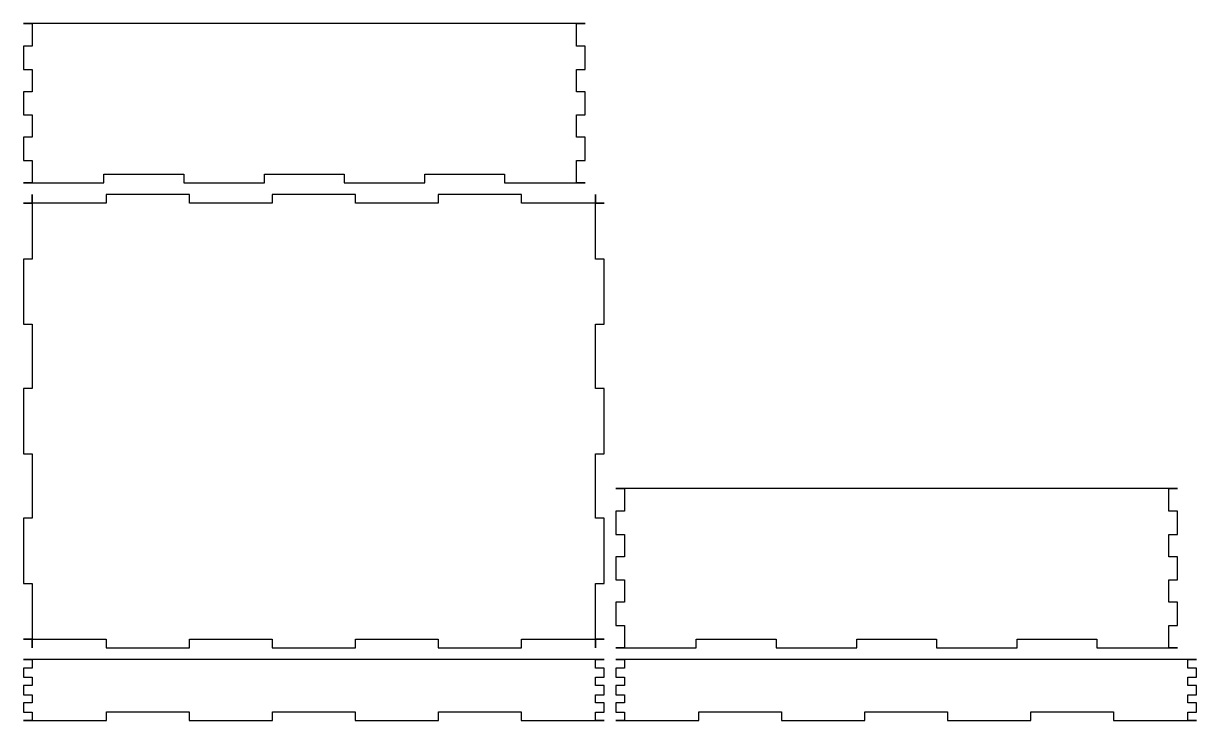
# Model space of a CAD drawing. Header units: millimetres. Extents: x 10 to 415, y 10 to 251.
import ezdxf

# ---------------------------------------------------------------- set-up
doc = ezdxf.new("R2010")
doc.units = ezdxf.units.MM
doc.layers.add('CUT', color=1, linetype='CONTINUOUS', true_color=0xff0000)

msp = doc.modelspace()

# ---------------------------------------------------------------- linework, layer by layer
at = {"layer": 'CUT'}
for points in [[(10, 195.675), (37.7893, 195.675), (37.7893, 198.675), (65.3536, 198.675), (65.3536, 195.675), (93.2179, 195.675), (93.2179, 198.675), (120.7821, 198.675), (120.7821, 195.675), (148.6464, 195.675), (148.6464, 198.675), (176.2107, 198.675), (176.2107, 195.675), (204, 195.675), (201, 195.675), (201, 203.4571), (204, 203.4571), (204, 211.4643), (201, 211.4643), (201, 219.1714), (204, 219.1714), (204, 227.1786), (201, 227.1786), (201, 234.8857), (204, 234.8857), (204, 242.8929), (201, 242.8929), (201, 250.675), (201, 250.75), (204, 250.75), (10, 250.75), (13, 250.75), (13, 250.675), (13, 242.8929), (10, 242.8929), (10, 234.8857), (13, 234.8857), (13, 227.1786), (10, 227.1786), (10, 219.1714), (13, 219.1714), (13, 211.4643), (10, 211.4643), (10, 203.4571), (13, 203.4571), (13, 195.675)], [(10, 38.075), (38.5821, 38.075), (38.5821, 35.075), (67.3893, 35.075), (67.3893, 38.075), (95.8964, 38.075), (95.8964, 35.075), (124.7036, 35.075), (124.7036, 38.075), (153.2107, 38.075), (153.2107, 35.075), (182.0179, 35.075), (182.0179, 38.075), (210.6, 38.075), (207.6, 38.075), (207.6, 35.075), (207.6, 57.3714), (210.6, 57.3714), (210.6, 79.8929), (207.6, 79.8929), (207.6, 102.1143), (210.6, 102.1143), (210.6, 124.6357), (207.6, 124.6357), (207.6, 146.8571), (210.6, 146.8571), (210.6, 169.3786), (207.6, 169.3786), (207.6, 191.675), (207.6, 188.675), (210.6, 188.675), (182.0179, 188.675), (182.0179, 191.675), (153.2107, 191.675), (153.2107, 188.675), (124.7036, 188.675), (124.7036, 191.675), (95.8964, 191.675), (95.8964, 188.675), (67.3893, 188.675), (67.3893, 191.675), (38.5821, 191.675), (38.5821, 188.675), (10, 188.675), (13, 188.675), (13, 191.675), (13, 169.3786), (10, 169.3786), (10, 146.8571), (13, 146.8571), (13, 124.6357), (10, 124.6357), (10, 102.1143), (13, 102.1143), (13, 79.8929), (10, 79.8929), (10, 57.3714), (13, 57.3714), (13, 35.075), (13, 38.075)], [(214.6, 35.075), (242.3893, 35.075), (242.3893, 38.075), (269.9536, 38.075), (269.9536, 35.075), (297.8179, 35.075), (297.8179, 38.075), (325.3821, 38.075), (325.3821, 35.075), (353.2464, 35.075), (353.2464, 38.075), (380.8107, 38.075), (380.8107, 35.075), (408.6, 35.075), (405.6, 35.075), (405.6, 42.8571), (408.6, 42.8571), (408.6, 50.8643), (405.6, 50.8643), (405.6, 58.5714), (408.6, 58.5714), (408.6, 66.5786), (405.6, 66.5786), (405.6, 74.2857), (408.6, 74.2857), (408.6, 82.2929), (405.6, 82.2929), (405.6, 90.075), (405.6, 90.15), (408.6, 90.15), (214.6, 90.15), (217.6, 90.15), (217.6, 90.075), (217.6, 82.2929), (214.6, 82.2929), (214.6, 74.2857), (217.6, 74.2857), (217.6, 66.5786), (214.6, 66.5786), (214.6, 58.5714), (217.6, 58.5714), (217.6, 50.8643), (214.6, 50.8643), (214.6, 42.8571), (217.6, 42.8571), (217.6, 35.075)], [(10, 10), (38.7321, 10), (38.7321, 13), (67.2393, 13), (67.2393, 10), (96.0464, 10), (96.0464, 13), (124.5536, 13), (124.5536, 10), (153.3607, 10), (153.3607, 13), (181.8679, 13), (181.8679, 10), (210.6, 10), (207.6, 10), (207.6, 12.925), (210.6, 12.925), (210.6, 16.075), (207.6, 16.075), (207.6, 18.925), (210.6, 18.925), (210.6, 22.075), (207.6, 22.075), (207.6, 24.925), (210.6, 24.925), (210.6, 28.075), (207.6, 28.075), (207.6, 31), (207.6, 31.075), (210.6, 31.075), (10, 31.075), (13, 31.075), (13, 31), (13, 28.075), (10, 28.075), (10, 24.925), (13, 24.925), (13, 22.075), (10, 22.075), (10, 18.925), (13, 18.925), (13, 16.075), (10, 16.075), (10, 12.925), (13, 12.925), (13, 10)], [(214.6, 10), (243.3321, 10), (243.3321, 13), (271.8393, 13), (271.8393, 10), (300.6464, 10), (300.6464, 13), (329.1536, 13), (329.1536, 10), (357.9607, 10), (357.9607, 13), (386.4679, 13), (386.4679, 10), (415.2, 10), (412.2, 10), (412.2, 12.925), (415.2, 12.925), (415.2, 16.075), (412.2, 16.075), (412.2, 18.925), (415.2, 18.925), (415.2, 22.075), (412.2, 22.075), (412.2, 24.925), (415.2, 24.925), (415.2, 28.075), (412.2, 28.075), (412.2, 31), (412.2, 31.075), (415.2, 31.075), (214.6, 31.075), (217.6, 31.075), (217.6, 31), (217.6, 28.075), (214.6, 28.075), (214.6, 24.925), (217.6, 24.925), (217.6, 22.075), (214.6, 22.075), (214.6, 18.925), (217.6, 18.925), (217.6, 16.075), (214.6, 16.075), (214.6, 12.925), (217.6, 12.925), (217.6, 10)]]:
    msp.add_lwpolyline(points, close=True, dxfattribs=at)

doc.saveas('drawing.dxf')
